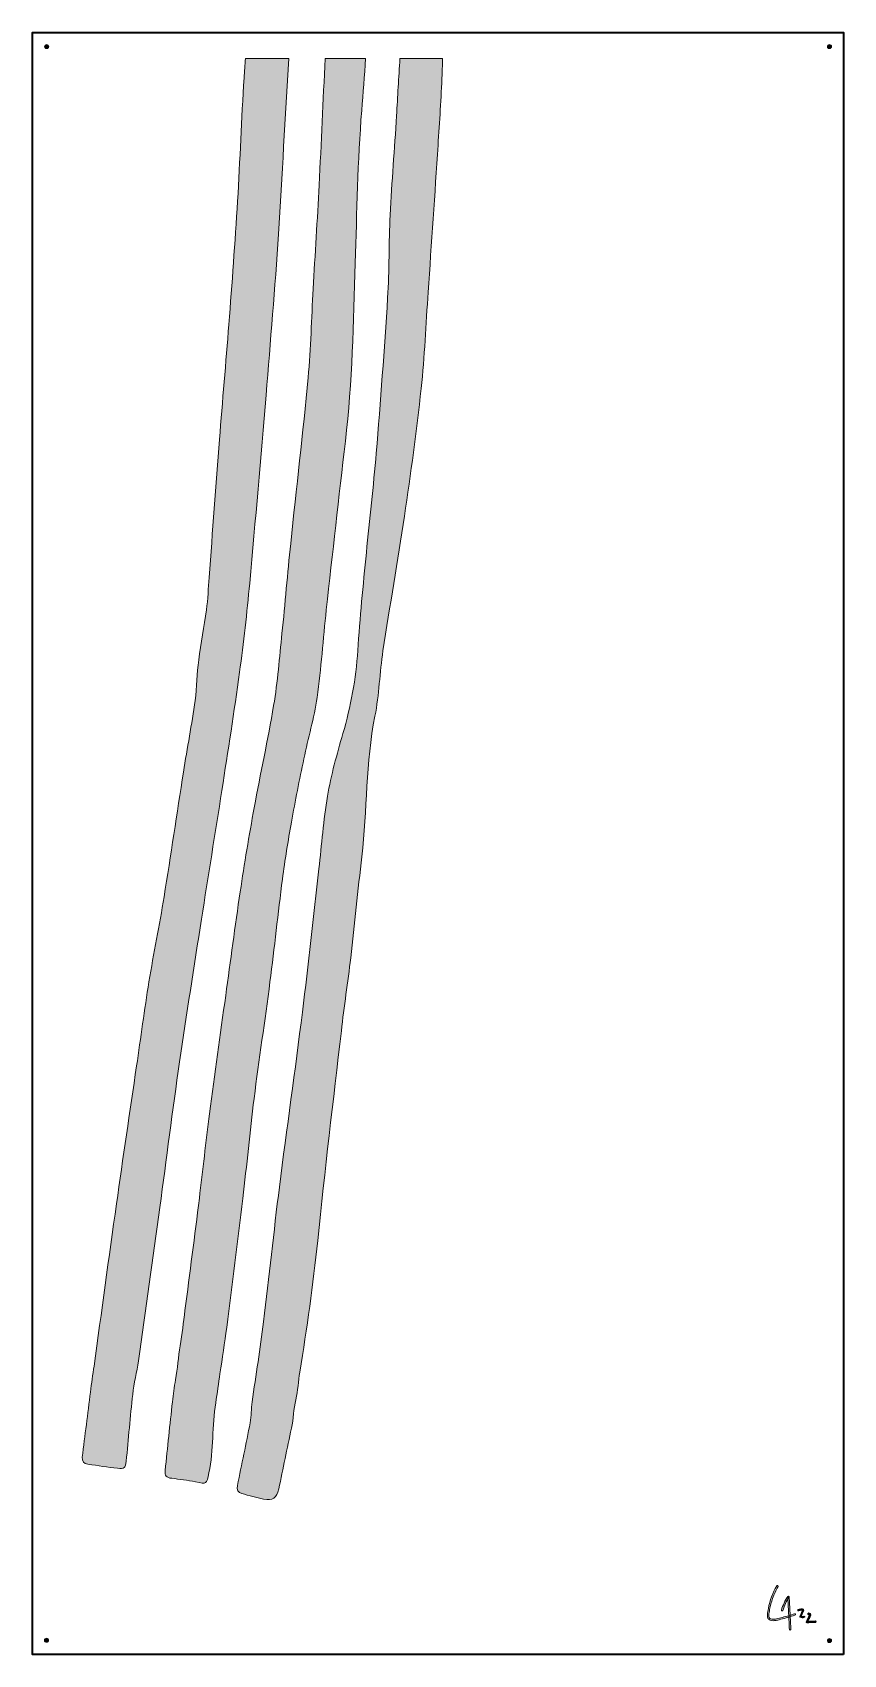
# Model space of a CAD drawing. Header units: millimetres. Extents: x 0 to 1000, y -2000 to 0.
import ezdxf

# ---------------------------------------------------------------- set-up
doc = ezdxf.new("R2010")
doc.units = ezdxf.units.MM
doc.header["$MEASUREMENT"] = 0
for name, color, linetype, lineweight in [('14-2022-045', 7, 'Continuous', 0), ('Bounding Box', 7, 'Continuous', 0), ('Screws', 7, 'Continuous', 0)]:
    doc.layers.add(name, color=color, linetype=linetype, lineweight=lineweight)

msp = doc.modelspace()

# ---------------------------------------------------------------- hatches: boundary and pattern name
at = {"layer": '14-2022-045', "true_color": 0x000000, "transparency": 33554687}
h = msp.add_hatch(color=18, dxfattribs=at)
h.dxf.hatch_style = 2
edge = h.paths.add_edge_path()
edge.add_spline(control_points=[(261, -56), (257.7, -106.6), (256, -157.4), (252.9, -208.1), (249.8, -258.7), (246.1, -309.3), (242.2, -359.9), (238.6, -407.2), (234.3, -454.5), (230.6, -501.8), (226.1, -558.5), (222.1, -615.2), (217.9, -671.9), (216.9, -685.2), (216.3, -698.6), (214.5, -711.8), (211.7, -732.5), (207.6, -753), (205, -773.7), (202.8, -790.3), (202.9, -807.1), (200.6, -823.6), (196.4, -853.1), (190.9, -882.4), (186.2, -911.8), (178.1, -963.1), (170.6, -1014.5), (162.3, -1065.7), (156.6, -1100.7), (149.4, -1135.4), (143.7, -1170.4), (138.1, -1204.9), (133.5, -1239.6), (128.4, -1274.2), (120.1, -1330.9), (111.6, -1387.6), (103.6, -1444.4), (94.2, -1511), (85.2, -1577.6), (76, -1644.2), (74.5, -1654.9), (72.8, -1665.6), (71.5, -1676.3), (68.1, -1703), (64.8, -1729.8), (61.5, -1756.6), (60.9, -1761.6), (63.4, -1764.5), (68.5, -1765.2), (80.6, -1766.9), (92.6, -1769), (104.8, -1770.3), (113.4, -1771.2), (114.7, -1770), (115.6, -1761.5), (118.4, -1734.1), (120.5, -1706.6), (123.7, -1679.2), (125.2, -1665.3), (128.7, -1651.7), (130.7, -1637.9), (139.6, -1574.9), (148.3, -1511.8), (157, -1448.7), (165.2, -1388.9), (172.8, -1329.1), (181.4, -1269.3), (189.9, -1210.5), (199.3, -1151.8), (208.5, -1093.1), (216.7, -1040.2), (225.4, -987.3), (233.6, -934.4), (241.1, -885.9), (248.8, -837.4), (255.4, -788.8), (260.4, -752.3), (264.5, -715.6), (267.9, -678.9), (275, -601.6), (281.6, -524.3), (288, -447), (293.5, -380.9), (299, -314.9), (303.4, -248.7), (308.2, -176.6), (311.3, -104.3), (316.2, -32.1), (316.2, -32.1), (262.6, -32.1), (262.6, -32.1), (262.1, -40.1), (261.5, -48), (261, -56)], knot_values=[0, 0, 0, 0, 1, 1, 1, 2, 2, 2, 3, 3, 3, 4, 4, 4, 5, 5, 5, 6, 6, 6, 7, 7, 7, 8, 8, 8, 9, 9, 9, 10, 10, 10, 11, 11, 11, 12, 12, 12, 13, 13, 13, 14, 14, 14, 15, 15, 15, 16, 16, 16, 17, 17, 17, 18, 18, 18, 19, 19, 19, 20, 20, 20, 21, 21, 21, 22, 22, 22, 23, 23, 23, 24, 24, 24, 25, 25, 25, 26, 26, 26, 27, 27, 27, 28, 28, 28, 29, 29, 29, 30, 30, 30, 31, 31, 31, 31], degree=3, periodic=0)
h = msp.add_hatch(color=18, dxfattribs=at)
h.dxf.hatch_style = 2
edge = h.paths.add_edge_path()
edge.add_spline(control_points=[(353.5, -188.2), (351.3, -230.9), (348.5, -273.6), (346.1, -316.3), (344, -352.7), (343.3, -389.2), (339.9, -425.5), (333.5, -493.8), (325.5, -561.9), (318.4, -630.2), (314.6, -667.1), (311.5, -704.1), (307.7, -741), (304.7, -770.7), (302.3, -800.5), (297.4, -829.9), (290.4, -872.1), (281, -913.8), (273.4, -955.8), (267.1, -990.3), (261.4, -1024.8), (256.2, -1059.4), (249.9, -1101.9), (244.2, -1144.6), (238.3, -1187.2), (231.6, -1235.8), (224.7, -1284.4), (218.3, -1333.1), (213.8, -1367.8), (210.1, -1402.7), (205.8, -1437.4), (200, -1483.6), (194.1, -1529.7), (188.1, -1575.8), (186.3, -1590.3), (184.3, -1604.8), (182.1, -1619.1), (179.9, -1633.1), (179, -1647.2), (176.4, -1661.1), (174.7, -1670.1), (173.5, -1679.2), (172.6, -1688.3), (169.5, -1716.5), (166.6, -1744.7), (163.6, -1773), (162.9, -1779.1), (165.5, -1781.9), (171.7, -1782.6), (181.5, -1783.7), (191.3, -1784.9), (201, -1787), (215, -1790), (214.7, -1790), (217.7, -1775.8), (223.7, -1747.3), (221.3, -1718), (226, -1689.4), (227.9, -1677.5), (229.5, -1665.6), (231.2, -1653.6), (234, -1634.6), (237.1, -1615.6), (239.5, -1596.5), (246.3, -1543.6), (253, -1490.7), (259.4, -1437.7), (264.3, -1396.6), (268.1, -1355.4), (273.3, -1314.4), (279.3, -1266.4), (286.7, -1218.6), (292.9, -1170.6), (298.4, -1128.4), (302.8, -1086), (308.2, -1043.9), (311.3, -1020.3), (315.2, -996.9), (319.4, -973.6), (324, -947.5), (329.2, -921.4), (334.7, -895.5), (339.9, -870.2), (347.3, -845.3), (351, -819.9), (356.1, -784.1), (358.4, -747.9), (362.3, -711.9), (370, -642.5), (377.8, -573.2), (385.9, -503.9), (394.4, -430.9), (395.8, -357.6), (398.1, -284.3), (400, -221.5), (401, -158.7), (406, -96.1), (407.7, -74.8), (409.3, -53.4), (410.8, -32.1), (410.8, -32.1), (360.9, -32.1), (360.9, -32.1), (358.4, -84.1), (356.1, -136.2), (353.5, -188.2)], knot_values=[0, 0, 0, 0, 1, 1, 1, 2, 2, 2, 3, 3, 3, 4, 4, 4, 5, 5, 5, 6, 6, 6, 7, 7, 7, 8, 8, 8, 9, 9, 9, 10, 10, 10, 11, 11, 11, 12, 12, 12, 13, 13, 13, 14, 14, 14, 15, 15, 15, 16, 16, 16, 17, 17, 17, 18, 18, 18, 19, 19, 19, 20, 20, 20, 21, 21, 21, 22, 22, 22, 23, 23, 23, 24, 24, 24, 25, 25, 25, 26, 26, 26, 27, 27, 27, 28, 28, 28, 29, 29, 29, 30, 30, 30, 31, 31, 31, 32, 32, 32, 33, 33, 33, 34, 34, 34, 35, 35, 35, 35], degree=3, periodic=0)
h = msp.add_hatch(color=18, dxfattribs=at)
h.dxf.hatch_style = 2
edge = h.paths.add_edge_path()
edge.add_spline(control_points=[(448.9, -102.7), (446.5, -143.5), (443.1, -184.2), (441.1, -225.1), (439.4, -259.1), (440.1, -293.3), (438, -327.3), (434, -391.1), (429.1, -454.9), (423.9, -518.6), (420.5, -559.5), (415.6, -600.4), (411.7, -641.3), (407.9, -681.6), (403.6, -721.8), (401.1, -762.2), (399, -797.1), (392.5, -830.9), (382.8, -864.5), (375.4, -889.9), (368.3, -915.6), (363.8, -941.6), (358.7, -971.2), (356.6, -1001.3), (353.2, -1031.2), (346.5, -1090), (340.3, -1148.9), (332.9, -1207.7), (323.9, -1279.7), (313.6, -1351.5), (304.5, -1423.5), (297.5, -1478.8), (291.9, -1534.2), (285, -1589.5), (280.9, -1622.5), (275.5, -1655.4), (270.8, -1688.4), (269.6, -1696.9), (270, -1705.7), (268.4, -1714.1), (263.5, -1739.9), (258.1, -1765.6), (252.7, -1791.3), (251.5, -1796.9), (253.2, -1800), (258.3, -1801.4), (267.2, -1803.9), (276, -1806.5), (284.9, -1808.3), (296.1, -1810.5), (301.2, -1807), (303.7, -1795.7), (309, -1770.8), (313.9, -1745.8), (319.4, -1720.9), (321.9, -1709.2), (321.9, -1697.3), (324.7, -1685.7), (327.4, -1674.6), (327.8, -1662.9), (329.7, -1651.6), (338.3, -1597.7), (346.2, -1543.8), (351.7, -1489.6), (360.5, -1403.3), (370.9, -1317.2), (380.9, -1231.1), (384.3, -1201), (388.9, -1171), (392.4, -1140.9), (397.2, -1099.4), (401.3, -1057.7), (406.2, -1016.2), (412.9, -958.6), (410.8, -900.2), (422.3, -842.9), (427.5, -816.5), (428.2, -789.2), (432.2, -762.5), (440.6, -707), (450.6, -651.7), (458.7, -596.2), (466.4, -544), (473.6, -491.6), (479.3, -439.1), (483.6, -399.6), (485.2, -359.9), (487.9, -320.3), (492, -259.9), (496.2, -199.4), (500.1, -139), (502.1, -109.9), (503.8, -80.8), (505.1, -51.7), (505.4, -45.2), (505.6, -38.6), (505.7, -32.1), (505.7, -32.1), (453.1, -32.1), (453.1, -32.1), (451.7, -55.6), (450.3, -79.1), (448.9, -102.7)], knot_values=[0, 0, 0, 0, 1, 1, 1, 2, 2, 2, 3, 3, 3, 4, 4, 4, 5, 5, 5, 6, 6, 6, 7, 7, 7, 8, 8, 8, 9, 9, 9, 10, 10, 10, 11, 11, 11, 12, 12, 12, 13, 13, 13, 14, 14, 14, 15, 15, 15, 16, 16, 16, 17, 17, 17, 18, 18, 18, 19, 19, 19, 20, 20, 20, 21, 21, 21, 22, 22, 22, 23, 23, 23, 24, 24, 24, 25, 25, 25, 26, 26, 26, 27, 27, 27, 28, 28, 28, 29, 29, 29, 30, 30, 30, 31, 31, 31, 32, 32, 32, 33, 33, 33, 34, 34, 34, 34], degree=3, periodic=0)
h = msp.add_hatch(color=18, dxfattribs=at)
h.dxf.hatch_style = 2
edge = h.paths.add_edge_path()
edge.add_spline(control_points=[(917.7, -1915.2), (912.8, -1923.8), (909.3, -1933.2), (907.4, -1943), (907, -1945.4), (906.6, -1947.9), (906.3, -1950.4), (906.2, -1951.6), (906, -1952.9), (906.3, -1954.1), (906.6, -1955.2), (907.3, -1956.1), (908.2, -1956.8), (910.1, -1958.2), (912.7, -1958.3), (914.9, -1958.1), (917.6, -1957.8), (920.2, -1957.1), (922.8, -1956.4), (928.6, -1954.9), (934.5, -1953.2), (940.2, -1951.4), (941.3, -1951), (940.8, -1949.3), (939.7, -1949.7), (934.8, -1951.3), (929.8, -1952.7), (924.8, -1954.1), (922.3, -1954.7), (919.8, -1955.4), (917.3, -1955.9), (915.1, -1956.4), (912.6, -1956.7), (910.4, -1956), (909.6, -1955.7), (908.8, -1955.2), (908.3, -1954.4), (907.8, -1953.5), (907.9, -1952.4), (908, -1951.4), (908.2, -1949), (908.5, -1946.7), (909, -1944.4), (909.8, -1939.7), (911.1, -1935.1), (912.6, -1930.6), (914.4, -1925.6), (916.6, -1920.7), (919.3, -1916.1), (919.8, -1915.1), (918.3, -1914.2), (917.7, -1915.2), (917.7, -1915.2), (917.7, -1915.2), (917.7, -1915.2)], knot_values=[0, 0, 0, 0, 1, 1, 1, 2, 2, 2, 3, 3, 3, 4, 4, 4, 5, 5, 5, 6, 6, 6, 7, 7, 7, 8, 8, 8, 9, 9, 9, 10, 10, 10, 11, 11, 11, 12, 12, 12, 13, 13, 13, 14, 14, 14, 15, 15, 15, 16, 16, 16, 17, 17, 17, 18, 18, 18, 18], degree=3, periodic=0)
h = msp.add_hatch(color=18, dxfattribs=at)
h.dxf.hatch_style = 2
edge = h.paths.add_edge_path()
edge.add_spline(control_points=[(925.1, -1945.5), (927.2, -1939.8), (929.4, -1934.1), (932.9, -1929.1), (932.4, -1928.9), (931.8, -1928.8), (931.3, -1928.6), (931.8, -1939.2), (932.3, -1949.7), (932.9, -1960.2), (933, -1963.2), (933.2, -1966.2), (933.3, -1969.2), (933.4, -1970.3), (935.1, -1970.3), (935.1, -1969.2), (934.6, -1958.7), (934, -1948.1), (933.5, -1937.6), (933.4, -1934.6), (933.2, -1931.6), (933.1, -1928.6), (933, -1927.7), (931.9, -1927.5), (931.4, -1928.2), (927.8, -1933.3), (925.5, -1939.2), (923.4, -1945), (923.2, -1945.5), (923.6, -1946), (924, -1946.1), (924.5, -1946.2), (924.9, -1945.9), (925.1, -1945.5), (925.1, -1945.5), (925.1, -1945.5), (925.1, -1945.5)], knot_values=[0, 0, 0, 0, 1, 1, 1, 2, 2, 2, 3, 3, 3, 4, 4, 4, 5, 5, 5, 6, 6, 6, 7, 7, 7, 8, 8, 8, 9, 9, 9, 10, 10, 10, 11, 11, 11, 12, 12, 12, 12], degree=3, periodic=0)
h = msp.add_hatch(color=18, dxfattribs=at)
h.dxf.hatch_style = 2
edge = h.paths.add_edge_path()
edge.add_spline(control_points=[(944.8, -1946), (946, -1945.8), (947.2, -1945.5), (948.4, -1945.3), (948.6, -1945.2), (948.9, -1945.2), (949.2, -1945.1), (949.4, -1945), (949.2, -1945.1), (949.2, -1945), (949.2, -1945.2), (949.2, -1945.6), (949.1, -1945.9), (948.2, -1948.2), (947.2, -1950.5), (946.2, -1952.7), (946.1, -1953), (946.2, -1953.4), (946.5, -1953.6), (948, -1954.8), (950.1, -1955.1), (951.9, -1954), (952.9, -1953.5), (952, -1951.9), (951, -1952.5), (950, -1953.1), (948.6, -1953.1), (947.7, -1952.4), (947.8, -1952.6), (947.9, -1952.9), (947.9, -1953.2), (948.5, -1951.9), (949, -1950.5), (949.6, -1949.2), (949.9, -1948.4), (950.2, -1947.7), (950.5, -1947), (950.7, -1946.5), (950.9, -1946), (951, -1945.3), (951, -1944.8), (950.9, -1944.2), (950.5, -1943.8), (950, -1943.3), (949.3, -1943.3), (948.6, -1943.4), (947.2, -1943.7), (945.8, -1944), (944.3, -1944.3), (943.2, -1944.6), (943.7, -1946.3), (944.8, -1946), (944.8, -1946), (944.8, -1946), (944.8, -1946)], knot_values=[0, 0, 0, 0, 1, 1, 1, 2, 2, 2, 3, 3, 3, 4, 4, 4, 5, 5, 5, 6, 6, 6, 7, 7, 7, 8, 8, 8, 9, 9, 9, 10, 10, 10, 11, 11, 11, 12, 12, 12, 13, 13, 13, 14, 14, 14, 15, 15, 15, 16, 16, 16, 17, 17, 17, 18, 18, 18, 18], degree=3, periodic=0)
h = msp.add_hatch(color=18, dxfattribs=at)
h.dxf.hatch_style = 2
edge = h.paths.add_edge_path()
edge.add_spline(control_points=[(957.6, -1950.3), (957.6, -1950.4), (957.5, -1950.4), (957.5, -1950.4), (957.5, -1950.4), (957.6, -1950.4), (957.5, -1950.4), (957.6, -1950.4), (957.6, -1950.4), (957.7, -1950.4), (957.9, -1950.5), (958, -1950.7), (958, -1950.9), (958.1, -1951.8), (957.4, -1952.7), (957, -1953.5), (956, -1955.5), (954.9, -1957.5), (953.9, -1959.4), (953.6, -1960), (954, -1960.8), (954.7, -1960.8), (958.3, -1960.6), (961.9, -1960.5), (965.4, -1960.3), (966.6, -1960.2), (966.6, -1958.4), (965.4, -1958.5), (961.9, -1958.7), (958.3, -1958.9), (954.7, -1959), (954.9, -1959.4), (955.2, -1959.9), (955.4, -1960.3), (956.1, -1959), (956.8, -1957.7), (957.5, -1956.4), (958.1, -1955.1), (958.9, -1953.9), (959.5, -1952.5), (960, -1951.3), (960, -1949.9), (958.8, -1949.1), (957.9, -1948.4), (956.7, -1948.5), (956.1, -1949.4), (955.8, -1949.8), (956, -1950.4), (956.4, -1950.7), (956.8, -1950.9), (957.3, -1950.7), (957.6, -1950.3), (957.6, -1950.3), (957.6, -1950.3), (957.6, -1950.3)], knot_values=[0, 0, 0, 0, 1, 1, 1, 2, 2, 2, 3, 3, 3, 4, 4, 4, 5, 5, 5, 6, 6, 6, 7, 7, 7, 8, 8, 8, 9, 9, 9, 10, 10, 10, 11, 11, 11, 12, 12, 12, 13, 13, 13, 14, 14, 14, 15, 15, 15, 16, 16, 16, 17, 17, 17, 18, 18, 18, 18], degree=3, periodic=0)
at = {"layer": 'Screws', "true_color": 0x000000, "transparency": 33554687}
h = msp.add_hatch(color=18, dxfattribs=at)
h.dxf.hatch_style = 2
edge = h.paths.add_edge_path()
edge.add_ellipse((17.5, -17.4), major_axis=(2.56, 0), ratio=0.965517, start_angle=0, end_angle=360)
h = msp.add_hatch(color=18, dxfattribs=at)
h.dxf.hatch_style = 2
edge = h.paths.add_edge_path()
edge.add_ellipse((982.7, -17.4), major_axis=(2.56, 0), ratio=0.965517, start_angle=0, end_angle=360)
h = msp.add_hatch(color=18, dxfattribs=at)
h.dxf.hatch_style = 2
edge = h.paths.add_edge_path()
edge.add_ellipse((17.4, -1982.3), major_axis=(2.56, 0), ratio=0.965517, start_angle=0, end_angle=360)
h = msp.add_hatch(color=18, dxfattribs=at)
h.dxf.hatch_style = 2
edge = h.paths.add_edge_path()
edge.add_ellipse((982.7, -1982.6), major_axis=(2.56, 0), ratio=0.965517, start_angle=0, end_angle=360)

# ---------------------------------------------------------------- linework, layer by layer
at = {"layer": '14-2022-045'}
for points, knots in [([(261, -56), (257.7, -106.6), (256, -157.4), (252.9, -208.1), (249.8, -258.7), (246.1, -309.3), (242.2, -359.9), (238.6, -407.2), (234.3, -454.5), (230.6, -501.8), (226.1, -558.5), (222.1, -615.2), (217.9, -671.9), (216.9, -685.2), (216.3, -698.6), (214.5, -711.8), (211.7, -732.5), (207.6, -753), (205, -773.7), (202.8, -790.3), (202.9, -807.1), (200.6, -823.6), (196.4, -853.1), (190.9, -882.4), (186.2, -911.8), (178.1, -963.1), (170.6, -1014.5), (162.3, -1065.7), (156.6, -1100.7), (149.4, -1135.4), (143.7, -1170.4), (138.1, -1204.9), (133.5, -1239.6), (128.4, -1274.2), (120.1, -1330.9), (111.6, -1387.6), (103.6, -1444.4), (94.2, -1511), (85.2, -1577.6), (76, -1644.2), (74.5, -1654.9), (72.8, -1665.6), (71.5, -1676.3), (68.1, -1703), (64.8, -1729.8), (61.5, -1756.6), (60.9, -1761.6), (63.4, -1764.5), (68.5, -1765.2), (80.6, -1766.9), (92.6, -1769), (104.8, -1770.3), (113.4, -1771.2), (114.7, -1770), (115.6, -1761.5), (118.4, -1734.1), (120.5, -1706.6), (123.7, -1679.2), (125.2, -1665.3), (128.7, -1651.7), (130.7, -1637.9), (139.6, -1574.9), (148.3, -1511.8), (157, -1448.7), (165.2, -1388.9), (172.8, -1329.1), (181.4, -1269.3), (189.9, -1210.5), (199.3, -1151.8), (208.5, -1093.1), (216.7, -1040.2), (225.4, -987.3), (233.6, -934.4), (241.1, -885.9), (248.8, -837.4), (255.4, -788.8), (260.4, -752.3), (264.5, -715.6), (267.9, -678.9), (275, -601.6), (281.6, -524.3), (288, -447), (293.5, -380.9), (299, -314.9), (303.4, -248.7), (308.2, -176.6), (311.3, -104.3), (316.2, -32.1), (316.2, -32.1), (262.6, -32.1), (262.6, -32.1), (262.1, -40.1), (261.5, -48), (261, -56)], [0, 0, 0, 0, 1, 1, 1, 2, 2, 2, 3, 3, 3, 4, 4, 4, 5, 5, 5, 6, 6, 6, 7, 7, 7, 8, 8, 8, 9, 9, 9, 10, 10, 10, 11, 11, 11, 12, 12, 12, 13, 13, 13, 14, 14, 14, 15, 15, 15, 16, 16, 16, 17, 17, 17, 18, 18, 18, 19, 19, 19, 20, 20, 20, 21, 21, 21, 22, 22, 22, 23, 23, 23, 24, 24, 24, 25, 25, 25, 26, 26, 26, 27, 27, 27, 28, 28, 28, 29, 29, 29, 30, 30, 30, 31, 31, 31, 31]), ([(353.5, -188.2), (351.3, -230.9), (348.5, -273.6), (346.1, -316.3), (344, -352.7), (343.3, -389.2), (339.9, -425.5), (333.5, -493.8), (325.5, -561.9), (318.4, -630.2), (314.6, -667.1), (311.5, -704.1), (307.7, -741), (304.7, -770.7), (302.3, -800.5), (297.4, -829.9), (290.4, -872.1), (281, -913.8), (273.4, -955.8), (267.1, -990.3), (261.4, -1024.8), (256.2, -1059.4), (249.9, -1101.9), (244.2, -1144.6), (238.3, -1187.2), (231.6, -1235.8), (224.7, -1284.4), (218.3, -1333.1), (213.8, -1367.8), (210.1, -1402.7), (205.8, -1437.4), (200, -1483.6), (194.1, -1529.7), (188.1, -1575.8), (186.3, -1590.3), (184.3, -1604.8), (182.1, -1619.1), (179.9, -1633.1), (179, -1647.2), (176.4, -1661.1), (174.7, -1670.1), (173.5, -1679.2), (172.6, -1688.3), (169.5, -1716.5), (166.6, -1744.7), (163.6, -1773), (162.9, -1779.1), (165.5, -1781.9), (171.7, -1782.6), (181.5, -1783.7), (191.3, -1784.9), (201, -1787), (215, -1790), (214.7, -1790), (217.7, -1775.8), (223.7, -1747.3), (221.3, -1718), (226, -1689.4), (227.9, -1677.5), (229.5, -1665.6), (231.2, -1653.6), (234, -1634.6), (237.1, -1615.6), (239.5, -1596.5), (246.3, -1543.6), (253, -1490.7), (259.4, -1437.7), (264.3, -1396.6), (268.1, -1355.4), (273.3, -1314.4), (279.3, -1266.4), (286.7, -1218.6), (292.9, -1170.6), (298.4, -1128.4), (302.8, -1086), (308.2, -1043.9), (311.3, -1020.3), (315.2, -996.9), (319.4, -973.6), (324, -947.5), (329.2, -921.4), (334.7, -895.5), (339.9, -870.2), (347.3, -845.3), (351, -819.9), (356.1, -784.1), (358.4, -747.9), (362.3, -711.9), (370, -642.5), (377.8, -573.2), (385.9, -503.9), (394.4, -430.9), (395.8, -357.6), (398.1, -284.3), (400, -221.5), (401, -158.7), (406, -96.1), (407.7, -74.8), (409.3, -53.4), (410.8, -32.1), (410.8, -32.1), (360.9, -32.1), (360.9, -32.1), (358.4, -84.1), (356.1, -136.2), (353.5, -188.2)], [0, 0, 0, 0, 1, 1, 1, 2, 2, 2, 3, 3, 3, 4, 4, 4, 5, 5, 5, 6, 6, 6, 7, 7, 7, 8, 8, 8, 9, 9, 9, 10, 10, 10, 11, 11, 11, 12, 12, 12, 13, 13, 13, 14, 14, 14, 15, 15, 15, 16, 16, 16, 17, 17, 17, 18, 18, 18, 19, 19, 19, 20, 20, 20, 21, 21, 21, 22, 22, 22, 23, 23, 23, 24, 24, 24, 25, 25, 25, 26, 26, 26, 27, 27, 27, 28, 28, 28, 29, 29, 29, 30, 30, 30, 31, 31, 31, 32, 32, 32, 33, 33, 33, 34, 34, 34, 35, 35, 35, 35]), ([(448.9, -102.7), (446.5, -143.5), (443.1, -184.2), (441.1, -225.1), (439.4, -259.1), (440.1, -293.3), (438, -327.3), (434, -391.1), (429.1, -454.9), (423.9, -518.6), (420.5, -559.5), (415.6, -600.4), (411.7, -641.3), (407.9, -681.6), (403.6, -721.8), (401.1, -762.2), (399, -797.1), (392.5, -830.9), (382.8, -864.5), (375.4, -889.9), (368.3, -915.6), (363.8, -941.6), (358.7, -971.2), (356.6, -1001.3), (353.2, -1031.2), (346.5, -1090), (340.3, -1148.9), (332.9, -1207.7), (323.9, -1279.7), (313.6, -1351.5), (304.5, -1423.5), (297.5, -1478.8), (291.9, -1534.2), (285, -1589.5), (280.9, -1622.5), (275.5, -1655.4), (270.8, -1688.4), (269.6, -1696.9), (270, -1705.7), (268.4, -1714.1), (263.5, -1739.9), (258.1, -1765.6), (252.7, -1791.3), (251.5, -1796.9), (253.2, -1800), (258.3, -1801.4), (267.2, -1803.9), (276, -1806.5), (284.9, -1808.3), (296.1, -1810.5), (301.2, -1807), (303.7, -1795.7), (309, -1770.8), (313.9, -1745.8), (319.4, -1720.9), (321.9, -1709.2), (321.9, -1697.3), (324.7, -1685.7), (327.4, -1674.6), (327.8, -1662.9), (329.7, -1651.6), (338.3, -1597.7), (346.2, -1543.8), (351.7, -1489.6), (360.5, -1403.3), (370.9, -1317.2), (380.9, -1231.1), (384.3, -1201), (388.9, -1171), (392.4, -1140.9), (397.2, -1099.4), (401.3, -1057.7), (406.2, -1016.2), (412.9, -958.6), (410.8, -900.2), (422.3, -842.9), (427.5, -816.5), (428.2, -789.2), (432.2, -762.5), (440.6, -707), (450.6, -651.7), (458.7, -596.2), (466.4, -544), (473.6, -491.6), (479.3, -439.1), (483.6, -399.6), (485.2, -359.9), (487.9, -320.3), (492, -259.9), (496.2, -199.4), (500.1, -139), (502.1, -109.9), (503.8, -80.8), (505.1, -51.7), (505.4, -45.2), (505.6, -38.6), (505.7, -32.1), (505.7, -32.1), (453.1, -32.1), (453.1, -32.1), (451.7, -55.6), (450.3, -79.1), (448.9, -102.7)], [0, 0, 0, 0, 1, 1, 1, 2, 2, 2, 3, 3, 3, 4, 4, 4, 5, 5, 5, 6, 6, 6, 7, 7, 7, 8, 8, 8, 9, 9, 9, 10, 10, 10, 11, 11, 11, 12, 12, 12, 13, 13, 13, 14, 14, 14, 15, 15, 15, 16, 16, 16, 17, 17, 17, 18, 18, 18, 19, 19, 19, 20, 20, 20, 21, 21, 21, 22, 22, 22, 23, 23, 23, 24, 24, 24, 25, 25, 25, 26, 26, 26, 27, 27, 27, 28, 28, 28, 29, 29, 29, 30, 30, 30, 31, 31, 31, 32, 32, 32, 33, 33, 33, 34, 34, 34, 34]), ([(917.7, -1915.2), (912.8, -1923.8), (909.3, -1933.2), (907.4, -1943), (907, -1945.4), (906.6, -1947.9), (906.3, -1950.4), (906.2, -1951.6), (906, -1952.9), (906.3, -1954.1), (906.6, -1955.2), (907.3, -1956.1), (908.2, -1956.8), (910.1, -1958.2), (912.7, -1958.3), (914.9, -1958.1), (917.6, -1957.8), (920.2, -1957.1), (922.8, -1956.4), (928.6, -1954.9), (934.5, -1953.2), (940.2, -1951.4), (941.3, -1951), (940.8, -1949.3), (939.7, -1949.7), (934.8, -1951.3), (929.8, -1952.7), (924.8, -1954.1), (922.3, -1954.7), (919.8, -1955.4), (917.3, -1955.9), (915.1, -1956.4), (912.6, -1956.7), (910.4, -1956), (909.6, -1955.7), (908.8, -1955.2), (908.3, -1954.4), (907.8, -1953.5), (907.9, -1952.4), (908, -1951.4), (908.2, -1949), (908.5, -1946.7), (909, -1944.4), (909.8, -1939.7), (911.1, -1935.1), (912.6, -1930.6), (914.4, -1925.6), (916.6, -1920.7), (919.3, -1916.1), (919.8, -1915.1), (918.3, -1914.2), (917.7, -1915.2), (917.7, -1915.2), (917.7, -1915.2), (917.7, -1915.2)], [0, 0, 0, 0, 1, 1, 1, 2, 2, 2, 3, 3, 3, 4, 4, 4, 5, 5, 5, 6, 6, 6, 7, 7, 7, 8, 8, 8, 9, 9, 9, 10, 10, 10, 11, 11, 11, 12, 12, 12, 13, 13, 13, 14, 14, 14, 15, 15, 15, 16, 16, 16, 17, 17, 17, 18, 18, 18, 18]), ([(925.1, -1945.5), (927.2, -1939.8), (929.4, -1934.1), (932.9, -1929.1), (932.4, -1928.9), (931.8, -1928.8), (931.3, -1928.6), (931.8, -1939.2), (932.3, -1949.7), (932.9, -1960.2), (933, -1963.2), (933.2, -1966.2), (933.3, -1969.2), (933.4, -1970.3), (935.1, -1970.3), (935.1, -1969.2), (934.6, -1958.7), (934, -1948.1), (933.5, -1937.6), (933.4, -1934.6), (933.2, -1931.6), (933.1, -1928.6), (933, -1927.7), (931.9, -1927.5), (931.4, -1928.2), (927.8, -1933.3), (925.5, -1939.2), (923.4, -1945), (923.2, -1945.5), (923.6, -1946), (924, -1946.1), (924.5, -1946.2), (924.9, -1945.9), (925.1, -1945.5), (925.1, -1945.5), (925.1, -1945.5), (925.1, -1945.5)], [0, 0, 0, 0, 1, 1, 1, 2, 2, 2, 3, 3, 3, 4, 4, 4, 5, 5, 5, 6, 6, 6, 7, 7, 7, 8, 8, 8, 9, 9, 9, 10, 10, 10, 11, 11, 11, 12, 12, 12, 12]), ([(944.8, -1946), (946, -1945.8), (947.2, -1945.5), (948.4, -1945.3), (948.6, -1945.2), (948.9, -1945.2), (949.2, -1945.1), (949.4, -1945), (949.2, -1945.1), (949.2, -1945), (949.2, -1945.2), (949.2, -1945.6), (949.1, -1945.9), (948.2, -1948.2), (947.2, -1950.5), (946.2, -1952.7), (946.1, -1953), (946.2, -1953.4), (946.5, -1953.6), (948, -1954.8), (950.1, -1955.1), (951.9, -1954), (952.9, -1953.5), (952, -1951.9), (951, -1952.5), (950, -1953.1), (948.6, -1953.1), (947.7, -1952.4), (947.8, -1952.6), (947.9, -1952.9), (947.9, -1953.2), (948.5, -1951.9), (949, -1950.5), (949.6, -1949.2), (949.9, -1948.4), (950.2, -1947.7), (950.5, -1947), (950.7, -1946.5), (950.9, -1946), (951, -1945.3), (951, -1944.8), (950.9, -1944.2), (950.5, -1943.8), (950, -1943.3), (949.3, -1943.3), (948.6, -1943.4), (947.2, -1943.7), (945.8, -1944), (944.3, -1944.3), (943.2, -1944.6), (943.7, -1946.3), (944.8, -1946), (944.8, -1946), (944.8, -1946), (944.8, -1946)], [0, 0, 0, 0, 1, 1, 1, 2, 2, 2, 3, 3, 3, 4, 4, 4, 5, 5, 5, 6, 6, 6, 7, 7, 7, 8, 8, 8, 9, 9, 9, 10, 10, 10, 11, 11, 11, 12, 12, 12, 13, 13, 13, 14, 14, 14, 15, 15, 15, 16, 16, 16, 17, 17, 17, 18, 18, 18, 18]), ([(957.6, -1950.3), (957.6, -1950.4), (957.5, -1950.4), (957.5, -1950.4), (957.5, -1950.4), (957.6, -1950.4), (957.5, -1950.4), (957.6, -1950.4), (957.6, -1950.4), (957.7, -1950.4), (957.9, -1950.5), (958, -1950.7), (958, -1950.9), (958.1, -1951.8), (957.4, -1952.7), (957, -1953.5), (956, -1955.5), (954.9, -1957.5), (953.9, -1959.4), (953.6, -1960), (954, -1960.8), (954.7, -1960.8), (958.3, -1960.6), (961.9, -1960.5), (965.4, -1960.3), (966.6, -1960.2), (966.6, -1958.4), (965.4, -1958.5), (961.9, -1958.7), (958.3, -1958.9), (954.7, -1959), (954.9, -1959.4), (955.2, -1959.9), (955.4, -1960.3), (956.1, -1959), (956.8, -1957.7), (957.5, -1956.4), (958.1, -1955.1), (958.9, -1953.9), (959.5, -1952.5), (960, -1951.3), (960, -1949.9), (958.8, -1949.1), (957.9, -1948.4), (956.7, -1948.5), (956.1, -1949.4), (955.8, -1949.8), (956, -1950.4), (956.4, -1950.7), (956.8, -1950.9), (957.3, -1950.7), (957.6, -1950.3), (957.6, -1950.3), (957.6, -1950.3), (957.6, -1950.3)], [0, 0, 0, 0, 1, 1, 1, 2, 2, 2, 3, 3, 3, 4, 4, 4, 5, 5, 5, 6, 6, 6, 7, 7, 7, 8, 8, 8, 9, 9, 9, 10, 10, 10, 11, 11, 11, 12, 12, 12, 13, 13, 13, 14, 14, 14, 15, 15, 15, 16, 16, 16, 17, 17, 17, 18, 18, 18, 18])]:
    msp.add_open_spline(points, degree=3, knots=knots, dxfattribs=at)
at = {"layer": 'Bounding Box', "color": 250, "lineweight": 35, "true_color": 0x231f20}
msp.add_lwpolyline([(1000.1, -1999.9), (0, -1999.9), (0, 0), (1000.1, 0)], close=True, dxfattribs=at)
at = {"layer": 'Screws'}
for centre in [(17.5, -17.4), (982.7, -17.4), (17.4, -1982.3), (982.7, -1982.6)]:
    msp.add_ellipse(centre, major_axis=(2.56, 0), ratio=0.965517, dxfattribs=at)

doc.saveas('drawing.dxf')
